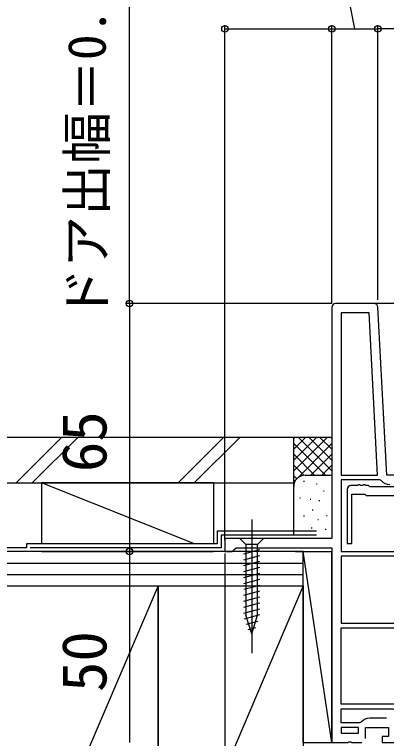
# Model space of a CAD drawing. Units: millimetres, scale not verified. Extents: x -700 to 700, y -1043 to 1035.
# Drawn here: x -423.1 to -325.7, y -259.1 to -69.3 of the extents above; entities that cross this region are included whole.
import ezdxf
from ezdxf.enums import TextEntityAlignment as Align

# ---------------------------------------------------------------- set-up
doc = ezdxf.new("R2010")
doc.units = ezdxf.units.MM
doc.header["$LTSCALE"] = 6
for name, color, linetype in [('0-2_YKK_11', 7, 'Continuous'), ('0-4_YKK_12', 2, 'Continuous'), ('0-5_YKK_13', 4, 'Continuous'), ('0-7_YKK_D', 6, 'Continuous'), ('0-9_YSS_K', 3, 'Continuous'), ('0-A_YSS_KE', 3, 'Continuous')]:
    doc.layers.add(name, color=color, linetype=linetype)
doc.styles.add('ＭＳ ゴシック', font='')
doc.styles.get('ＭＳ ゴシック').set_extended_font_data('MS Gothic')

msp = doc.modelspace()

# ---------------------------------------------------------------- linework, layer by layer
at = {"layer": '0-2_YKK_11'}
for p, q in [((-328.951, -145.1), (-339.002, -145.1)), ((-325.702, -253.8), (-330.102, -253.8))]:
    msp.add_line(p, q, dxfattribs=at)
for points in [[(-340.002, -146.1), (-340.002, -206.7), (-368.002, -206.7), (-368.002, -210.1), (-366.102, -210.1), (-365.602, -209.6), (-365.102, -209.1), (-340.002, -209.1), (-340.002, -260.1), (-335.76, -260.1), (-335.577, -259.98), (-335.027, -259.98), (-334.844, -260.1), (-332.202, -260.1)], [(-299.175, -196.315), (-304.802, -197.307), (-304.802, -192.5), (-299.445, -192.5), (-298.578, -193.042), (-298.002, -192.723), (-298.002, -190.1), (-325.643, -190.1), (-327.952, -146.048)], [(-327.078, -191.476), (-327.459, -191.3), (-337.602, -191.3), (-337.602, -210.1)], [(-323.702, -193.1), (-330.102, -193.1), (-330.402, -192.8), (-331.115, -192.8), (-331.308, -192.65), (-331.695, -192.65), (-331.889, -192.8), (-332.515, -192.8), (-332.708, -192.65), (-333.095, -192.65), (-333.289, -192.8), (-335.002, -192.8)], [(-336.002, -193.8), (-336.002, -208), (-334.802, -208), (-334.802, -195.1), (-331.355, -195.1), (-331.055, -195.4), (-322.749, -195.4), (-322.449, -195.1), (-320.755, -195.1), (-320.455, -195.4), (-312.149, -195.4), (-311.849, -195.1), (-308.402, -195.1), (-308.402, -208), (-307.202, -208), (-307.202, -193.8)], [(-337.602, -210.1), (-300.402, -210.1), (-300.402, -207), (-304.302, -207)], [(-304.602, -250.1), (-337.602, -250.1), (-337.602, -230.1), (-304.602, -230.1), (-304.602, -231.5)], [(-331.202, -259.1), (-331.202, -256.2), (-325.202, -256.2), (-325.202, -258.6), (-326.802, -258.6), (-326.802, -260.1), (-312.002, -260.1), (-312.002, -273.008), (-312.252, -273.304), (-312.502, -273.6), (-312.502, -275.1), (-310.002, -275.1), (-310.002, -260.1), (-272.002, -260.1), (-272.002, -258.3), (-274.002, -258.3), (-274.002, -250.1), (-277.302, -250.1)], [(-337.602, -251.3), (-299.202, -251.3), (-299.202, -257.7), (-322.802, -257.7), (-322.802, -256.7)], [(-332.312, -254.822), (-332.694, -255), (-337.602, -255), (-337.602, -251.3)]]:
    msp.add_lwpolyline(points, dxfattribs=at)
for points in [[(-328.047, -190.1), (-330.279, -147.5), (-337.602, -147.5), (-337.602, -190.1)], [(-300.402, -211.3), (-337.602, -211.3), (-337.602, -228.9), (-300.402, -228.9)], [(-333.002, -256.2), (-337.602, -256.2), (-337.602, -257.7), (-333.002, -257.7)]]:
    msp.add_lwpolyline(points, close=True, dxfattribs=at)
for centre, radius, start, end in [((-339.002, -146.1), 1, 90.00001, 179.99999), ((-328.951, -146.1), 1, 3.00003, 90), ((-324.867, -189.6), 2.9, 220.32022, 270.00001), ((-335.002, -193.8), 1, 90.00001, 179.99999), ((-330.102, -256.7), 2.9, 90.00001, 139.63901)]:
    msp.add_arc(centre, radius, start, end, dxfattribs=at)
at = {"layer": '0-4_YKK_12'}
msp.add_line((-142.499, -145.1), (-328.951, -145.1), dxfattribs=at)
at = {"layer": '0-5_YKK_13'}
for p, q in [((-361.002, -201.7), (-361.002, -236.7)), ((-357.902, -206.7), (-364.102, -206.7)), ((-364.102, -206.7), (-362.552, -208.25)), ((-357.902, -206.7), (-359.452, -208.25)), ((-362.552, -208.25), (-362.552, -226.784)), ((-359.452, -208.25), (-362.552, -208.25)), ((-359.452, -226.784), (-359.452, -208.25)), ((-363.102, -210.676), (-358.902, -209.551)), ((-363.102, -212.229), (-358.902, -211.104)), ((-363.102, -213.782), (-358.902, -212.657)), ((-363.102, -215.335), (-358.902, -214.21)), ((-363.102, -216.888), (-358.902, -215.763)), ((-363.102, -218.441), (-358.902, -217.316)), ((-363.102, -219.994), (-358.902, -218.869)), ((-363.102, -221.547), (-358.902, -220.421)), ((-363.102, -223.1), (-358.902, -221.974)), ((-363.102, -224.653), (-358.902, -223.527)), ((-363.102, -226.206), (-358.902, -225.08)), ((-362.843, -227.689), (-358.902, -226.633)), ((-361.002, -231.7), (-362.552, -226.784)), ((-361.002, -231.7), (-359.452, -226.784)), ((-362.391, -229.121), (-359.355, -228.308)), ((-361.94, -230.553), (-359.89, -230.004))]:
    msp.add_line(p, q, dxfattribs=at)
at = {"layer": '0-7_YKK_D'}
for p, q in [((-393.002, -145.1), (-393.002, 63.423)), ((-368.002, -207.1), (-368.002, -72.103)), ((-340.002, -145.1), (-340.002, -72.103)), ((-340.002, -145.1), (-340.002, -72.103)), ((-328.002, -144.1), (-328.002, -72.103)), ((-328.002, -144.1), (-328.002, -72.103)), ((-368.002, -73.103), (-340.002, -73.103)), ((-340.002, -73.103), (-328.002, -73.103)), ((-306.001, -73.103), (-328.002, -73.103)), ((-340.002, -145.1), (-394.002, -145.1)), ((-340.002, -145.1), (-394.002, -145.1)), ((-393.002, -145.1), (-393.002, -210.1)), ((-368.479, -210.1), (-394.002, -210.1)), ((-368.479, -210.1), (-394.002, -210.1)), ((-393.002, -210.1), (-393.002, -260.1)), ((-368.002, -210.6), (-368.002, -511.1))]:
    msp.add_line(p, q, dxfattribs=at)
msp.add_lwpolyline([(-334.002, -73.103), (-338.866, -48.103), (-363.502, -48.103)], dxfattribs=at)
for centre in [(-368.002, -73.103), (-340.002, -73.103), (-340.002, -73.103), (-328.002, -73.103), (-328.002, -73.103), (-393.002, -145.1), (-393.002, -145.1), (-393.002, -210.1), (-393.002, -210.1)]:
    msp.add_circle(centre, 0.85, dxfattribs=at)
at = {"layer": '0-9_YSS_K'}
for p, q in [((-410.713, -180.1), (-422.713, -192.1)), ((-406.47, -180.1), (-418.47, -192.1)), ((-380.287, -192.1), (-368.287, -180.1)), ((-364.044, -180.1), (-376.044, -192.1)), ((-350.002, -180.1), (-340.002, -180.1)), ((-350.002, -193.1), (-350.002, -180.1)), ((-341.144, -180.1), (-350.002, -188.958)), ((-343.972, -180.1), (-350.002, -186.129)), ((-346.801, -180.1), (-350.002, -183.301)), ((-349.629, -180.1), (-350.002, -180.473)), ((-340.002, -188.958), (-348.86, -180.1)), ((-340.002, -186.129), (-346.031, -180.1)), ((-340.002, -183.301), (-343.203, -180.1)), ((-340.002, -180.473), (-340.374, -180.1)), ((-341.688, -190.1), (-350.002, -181.786)), ((-340.002, -181.786), (-350.002, -191.786)), ((-344.517, -190.1), (-350.002, -184.615)), ((-340.002, -184.615), (-345.487, -190.1)), ((-347.327, -190.118), (-350.002, -187.443)), ((-340.002, -187.443), (-342.659, -190.1)), ((-349.207, -191.066), (-350.002, -190.272)), ((-347.002, -190.1), (-340.002, -190.1)), ((-376.002, -208.1), (-416.002, -192.1)), ((-416.002, -192.1), (-416.002, -208.1)), ((-371.002, -192.1), (-416.002, -192.1)), ((-371.002, -192.1), (-371.002, -208.1)), ((-350.002, -205.6), (-350.002, -192.94)), ((-347.197, -191.768), (-347.397, -191.768)), ((-343.859, -192.435), (-344.059, -192.435)), ((-342.002, -194.266), (-342.202, -194.266)), ((-348.198, -196.107), (-348.398, -196.107)), ((-345.528, -196.441), (-345.728, -196.441)), ((-343.191, -196.775), (-343.391, -196.775)), ((-344.925, -199.234), (-345.125, -199.234)), ((-347.197, -200.781), (-347.397, -200.781)), ((-341.218, -200.695), (-341.418, -200.695)), ((-343.525, -201.782), (-343.725, -201.782)), ((-345.194, -203.954), (-345.394, -203.954)), ((-341.522, -204.289), (-341.722, -204.289)), ((-416.002, -210.1), (-371.002, -210.1)), ((-349.502, -210.1), (-345.502, -210.1)), ((-347.502, -260.1), (-347.502, -210.1)), ((-347.502, -210.1), (-340.002, -210.1)), ((-340.002, -260.1), (-340.002, -210.1)), ((-479.002, -213.1), (-347.502, -213.1)), ((-479.002, -216.1), (-347.502, -216.1)), ((-385.502, -219.1), (-423.502, -308.1)), ((-347.502, -219.1), (-385.502, -308.1))]:
    msp.add_line(p, q, dxfattribs=at)
msp.add_lwpolyline([(-347.502, -260.1), (-340.002, -260.1), (-347.502, -210.1)], dxfattribs=at)
msp.add_arc((-347.002, -193.1), 3, 90, 180, dxfattribs=at)
at = {"layer": '0-A_YSS_KE'}
for p, q in [((-479.002, -180.1), (-350.002, -180.1)), ((-350.002, -192.1), (-350.002, -180.1)), ((-479.002, -192.1), (-350.002, -192.1)), ((-370.002, -204.7), (-344.002, -204.7)), ((-369.002, -205.7), (-344.002, -205.7)), ((-420.002, -208.1), (-420.002, -209.1)), ((-420.002, -209.1), (-479.002, -209.1)), ((-347.502, -210.1), (-479.002, -210.1)), ((-423.502, -219.1), (-385.502, -219.1))]:
    msp.add_line(p, q, dxfattribs=at)
for points in [[(-370.002, -204.7), (-370.002, -208.1), (-420.002, -208.1)], [(-369.002, -205.7), (-369.002, -209.1), (-419.002, -209.1)], [(-479.002, -219.1), (-347.502, -219.1), (-347.502, -210.1)], [(-385.502, -219.1), (-385.502, -308.1), (-385.502, -219.1), (-347.502, -219.1), (-347.502, -308.1), (-385.502, -308.1)]]:
    msp.add_lwpolyline(points, dxfattribs=at)

# ---------------------------------------------------------------- texts
at = {"layer": '0-7_YKK_D', "style": 'ＭＳ ゴシック'}
for s, height, p in [('ドア出幅＝0.985DW－23.3', 9.971, (-396.213, -149.329)), ('65', 11.73, (-395.502, -189.282)), ('50', 11.73, (-395.502, -246.918))]:
    msp.add_text(s, height=height, rotation=90, dxfattribs=at).set_placement(p, align=Align.BOTTOM_LEFT)

doc.saveas('drawing.dxf')
